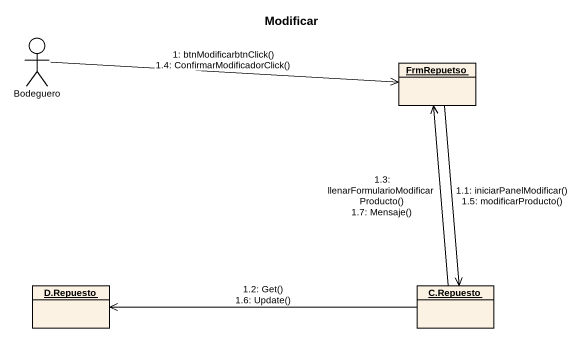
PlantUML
@startuml
title Modificar
allowmixing
hide circle
hide empty members
actor Bodeguero
object FrmRepuetso
object "D.Repuesto" as D_Repuesto
object "C.Repuesto" as C_Repuesto
Bodeguero -right-> FrmRepuetso : 1: btnModificarbtnClick()\n1.4: ConfirmarModificadorClick()
FrmRepuetso --> C_Repuesto : 1.1: iniciarPanelModificar()\n1.5: modificarProducto()
C_Repuesto -left-> D_Repuesto : 1.2: Get()\n1.6: Update()
C_Repuesto -up-> FrmRepuetso : 1.3: llenarFormularioModificarProducto()\n1.7: Mensaje()
@enduml
